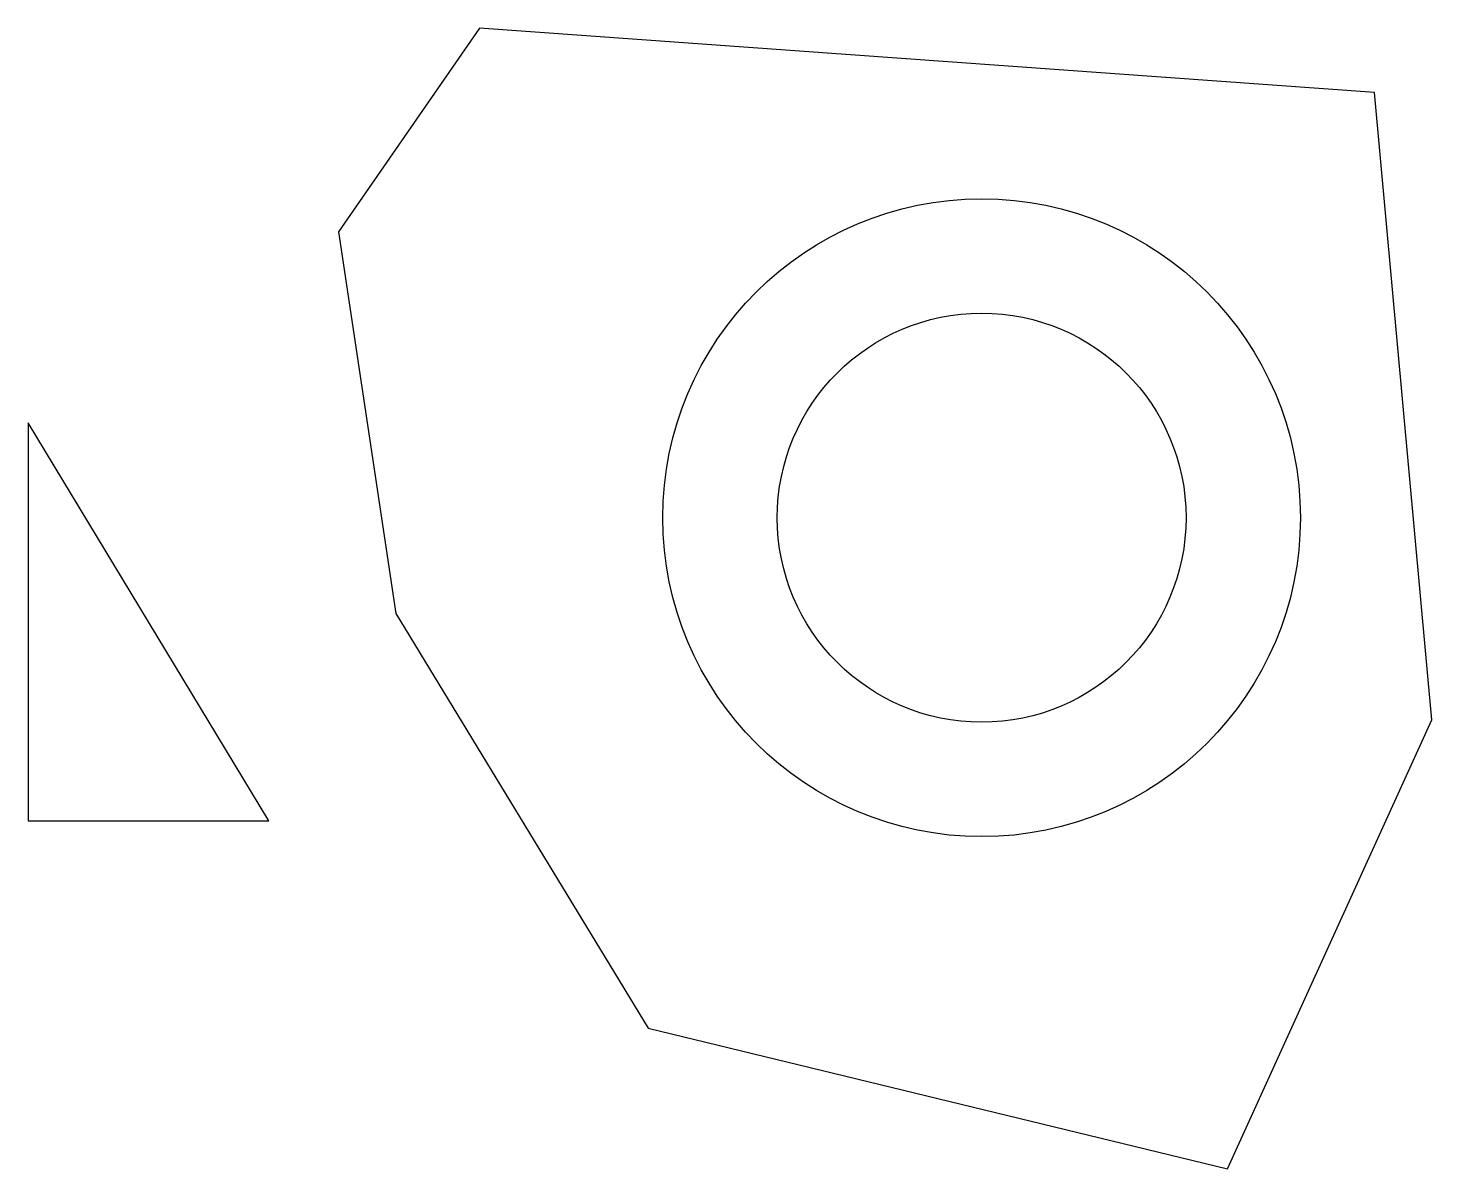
# Model space of a CAD drawing. Header units: millimetres. Extents: x -75 to 35, y -51 to 38.
import ezdxf

# ---------------------------------------------------------------- set-up
doc = ezdxf.new("R2010")
doc.units = ezdxf.units.MM

msp = doc.modelspace()

# ---------------------------------------------------------------- linework, layer by layer
at = {"color": 7, "linetype": 'Continuous'}
for p, q in [((-39.38, 38.37), (-50.44, 22.39)), ((30.81, 33.32), (-39.38, 38.37)), ((35.31, -15.84), (30.81, 33.32)), ((-50.44, 22.39), (-45.94, -7.51)), ((-74.78, 7.44), (-74.78, -23.76)), ((-55.9, -23.76), (-74.78, 7.44)), ((-45.94, -7.51), (-26.14, -40.01)), ((19.28, -51.04), (35.31, -15.84)), ((-74.78, -23.76), (-55.9, -23.76)), ((-26.14, -40.01), (19.28, -51.04))]:
    msp.add_line(p, q, dxfattribs=at)
for radius in [25, 16.03]:
    msp.add_circle((0, 0), radius, dxfattribs=at)

doc.saveas('drawing.dxf')
